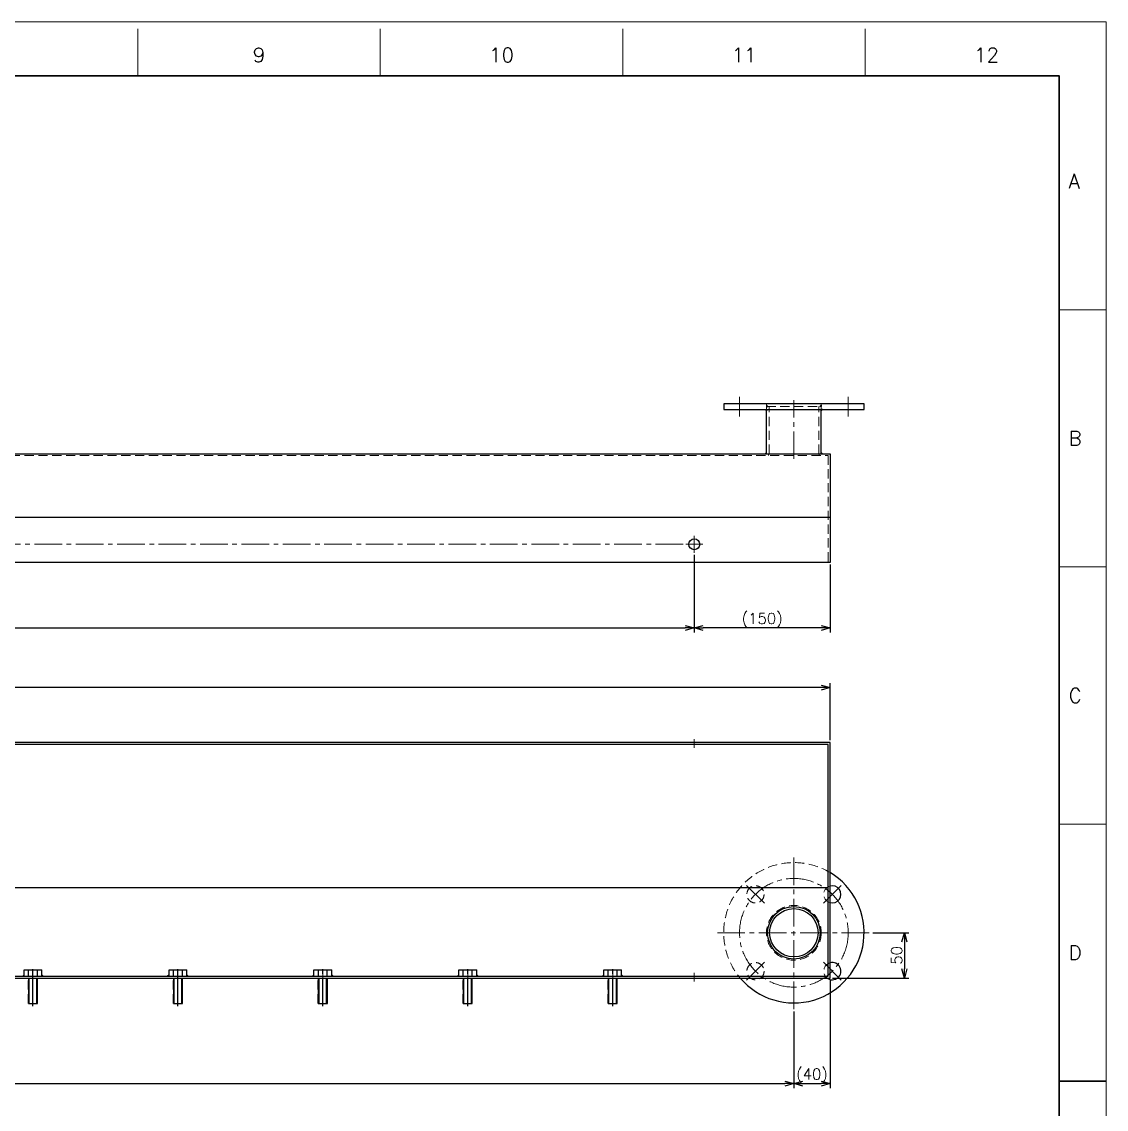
# Model space of a CAD drawing. Header units: millimetres. Extents: x 0 to 3313, y -19 to 2332.
# Drawn here: x 2116 to 3313, y 1131 to 2332 of the extents above; entities that cross this region are included whole.
import ezdxf
from ezdxf.enums import TextEntityAlignment as Align

# ---------------------------------------------------------------- set-up
doc = ezdxf.new("R2010")
doc.units = ezdxf.units.MM
doc.header["$LTSCALE"] = 1.6
doc.header["$PDMODE"] = 99
doc.header["$PDSIZE"] = 1
doc.linetypes.add('CENTER2', pattern=[28.575000000000003, 19.05, -3.175, 3.175, -3.175])
doc.linetypes.add('HIDDEN', pattern=[9.524999999999999, 6.35, -3.175])
for name, color, linetype, lineweight in [('04_HIDDEN', 2, 'HIDDEN', 13), ('05_CENTER', 4, 'CENTER2', 13), ('08_DIM', 3, 'Continuous', 13), ('90_FRAME', 5, 'Continuous', 35)]:
    doc.layers.add(name, color=color, linetype=linetype, lineweight=lineweight)
doc.layers.add('10_DRAFT', color=8, linetype='Continuous', lineweight=0, plot=False)
doc.layers.add('91_BLANK', color=5, linetype='Continuous', lineweight=0, plot=False)
doc.styles.add('KSS_TXT', font='txt.shx', dxfattribs={"bigfont": 'extfont2.shx'})
doc.styles.add('KSS_TXT_L', font='txt.shx', dxfattribs={"height": 3, "bigfont": 'extfont2.shx'})
doc.dimstyles.new('KSS_DIM', dxfattribs={"dimscale": 4, "dimtxt": 3, "dimasz": 2.5, "dimexe": 1.25, "dimexo": 0.625, "dimtad": 1, "dimdsep": 46, "dimtxsty": 'KSS_TXT', "dimblk": 'OPEN30', "dimcen": 0, "dimazin": 2, "dimtfac": 0.75, "dimtmove": 0, "dimatfit": 3, "dimldrblk": 'OPEN30', "dimfxl": 1.25, "dimtolj": 1, "dimarcsym": 0})

# ---------------------------------------------------------------- blocks, each defined once
blk = doc.blocks.new('_Open30')
at = {"color": 0, "linetype": 'ByBlock', "lineweight": -2}
for p, q in [((-1, 0.26794919), (0, 0)), ((0, 0), (-1, -0.26794919)), ((0, 0), (-1, 0))]:
    blk.add_line(p, q, dxfattribs=at)
blk = doc.blocks.new('*D181')
at = {"layer": '08_DIM', "color": 0, "lineweight": -2, "transparency": 16777216}
for p, q in [((757.9909525380735, 1742.864411490262), (757.9909525380735, 1657.286154442319)), ((2857.990968540622, 1742.864411490262), (2857.990968540622, 1657.286154442319)), ((767.9909525380735, 1662.286154442319), (2847.990968540622, 1662.286154442319))]:
    blk.add_line(p, q, dxfattribs=at)
at = {"layer": 'Defpoints', "color": 0, "transparency": 16777216}
for p in [(757.9909525380735, 1745.364411490262), (2857.990968540622, 1745.364411490262), (2857.990968540622, 1662.286154442319)]:
    blk.add_point(p, dxfattribs=at)
at = {"layer": '08_DIM', "color": 0, "lineweight": -2, "transparency": 16777216, "xscale": 10, "yscale": 10, "zscale": 10, "rotation": 180}
blk.add_blockref('_Open30', (757.9909525380735, 1662.286154442319), dxfattribs=at)
at = {"layer": '08_DIM', "color": 0, "lineweight": -2, "transparency": 16777216, "xscale": 10, "yscale": 10, "zscale": 10}
blk.add_blockref('_Open30', (2857.990968540622, 1662.286154442319), dxfattribs=at)
at = {"layer": '08_DIM', "color": 0, "transparency": 16777216, "insert": (1807.990960539348, 1670.786154442319), "char_height": 12, "attachment_point": 5, "style": 'KSS_TXT'}
blk.add_mtext('\\A1;2100', dxfattribs=at)
blk = doc.blocks.new('*D183')
at = {"layer": '08_DIM', "color": 0, "lineweight": -2, "transparency": 16777216}
for p, q in [((647.9909375425032, 1238.761557665635), (647.9909375425032, 1154.170477918682)), ((2967.99093754227, 1238.761557665635), (2967.99093754227, 1154.170477918682)), ((657.9909375425032, 1159.170477918682), (2957.99093754227, 1159.170477918682))]:
    blk.add_line(p, q, dxfattribs=at)
at = {"layer": 'Defpoints', "color": 0, "transparency": 16777216}
for p in [(647.9909375425032, 1241.261557665635), (2967.99093754227, 1241.261557665635), (2967.99093754227, 1159.170477918682)]:
    blk.add_point(p, dxfattribs=at)
at = {"layer": '08_DIM', "color": 0, "lineweight": -2, "transparency": 16777216, "xscale": 10, "yscale": 10, "zscale": 10, "rotation": 180}
blk.add_blockref('_Open30', (647.9909375425032, 1159.170477918682), dxfattribs=at)
at = {"layer": '08_DIM', "color": 0, "lineweight": -2, "transparency": 16777216, "xscale": 10, "yscale": 10, "zscale": 10}
blk.add_blockref('_Open30', (2967.99093754227, 1159.170477918682), dxfattribs=at)
at = {"layer": '08_DIM', "color": 0, "transparency": 16777216, "insert": (1807.990937542387, 1167.670477918682), "char_height": 12, "attachment_point": 5, "style": 'KSS_TXT'}
blk.add_mtext('\\A1;2320', dxfattribs=at)
blk = doc.blocks.new('*D184')
at = {"layer": '08_DIM', "color": 0, "lineweight": -2, "transparency": 16777216}
for p, q in [((607.9909375423867, 1538.22564844308), (607.9909375423867, 1601.395385515898)), ((3007.990937542387, 1538.22564844308), (3007.990937542387, 1601.395385515898)), ((2997.990937542387, 1596.395385515898), (617.9909375423867, 1596.395385515898))]:
    blk.add_line(p, q, dxfattribs=at)
at = {"layer": 'Defpoints', "color": 0, "transparency": 16777216}
for p in [(607.9909375423867, 1596.395385515898), (607.9909375423867, 1535.72564844308), (3007.990937542387, 1535.72564844308)]:
    blk.add_point(p, dxfattribs=at)
at = {"layer": '08_DIM', "color": 0, "lineweight": -2, "transparency": 16777216, "xscale": 10, "yscale": 10, "zscale": 10, "rotation": 180}
blk.add_blockref('_Open30', (607.9909375423867, 1596.395385515898), dxfattribs=at)
at = {"layer": '08_DIM', "color": 0, "lineweight": -2, "transparency": 16777216, "xscale": 10, "yscale": 10, "zscale": 10}
blk.add_blockref('_Open30', (3007.990937542387, 1596.395385515898), dxfattribs=at)
at = {"layer": '08_DIM', "color": 0, "transparency": 16777216, "insert": (1807.990937542387, 1604.895385515898), "char_height": 12, "attachment_point": 5, "style": 'KSS_TXT'}
blk.add_mtext('\\A1;2400', dxfattribs=at)
blk = doc.blocks.new('A$C742A68D0_1')
at = {"color": 0}
for p, q in [((-9.81495700000005, 7.000000000000227), (9.81495700000005, 7.000000000000227)), ((-9.81495700000005, 2.273736754432321e-13), (-9.81495700000005, 7.000000000000227)), ((-9.81495700000005, 2.273736754432321e-13), (9.81495700000005, 2.273736754432321e-13)), ((-4.907470999999987, 2.273736754432321e-13), (-4.907470999999987, 7.000000000000227)), ((4.907470999999987, 2.273736754432321e-13), (4.907470999999987, 7.000000000000227)), ((9.81495700000005, 2.273736754432321e-13), (9.81495700000005, 7.000000000000227))]:
    blk.add_line(p, q, dxfattribs=at)
at = {"color": 0, "linetype": 'HIDDEN'}
for p, q in [((-5, -29.99999999999977), (-5, 2.273736754432321e-13)), ((-4.187999999999874, -29.99999999999977), (-4.187999999999874, 2.273736754432321e-13)), ((4.187999999999874, -29.99999999999977), (4.188000000000102, 2.273736754432321e-13)), ((5, -29.99999999999977), (5, 2.273736754432321e-13)), ((-5, -29.99999999999977), (5, -29.99999999999977))]:
    blk.add_line(p, q, dxfattribs=at)
at = {"color": 0, "linetype": 'CENTER2'}
blk.add_line((0, -32.99999999999977), (0, 10.00000000000023), dxfattribs=at)
at = {"layer": '10_DRAFT', "style": 'KSS_TXT_L'}
blk.add_text('BT-M10x30L', height=0.3, dxfattribs=at).set_placement((6.810941941487272, 6.658340181843187))
blk = doc.blocks.new('*D201')
at = {"layer": '08_DIM', "color": 0, "lineweight": -2, "transparency": 16777216}
for p, q in [((2857.990968540622, 1742.864411490262), (2857.990968540622, 1657.286154442319)), ((3007.990937543231, 1732.205462301665), (3007.990937543231, 1657.286154442319)), ((2997.990937543231, 1662.286154442319), (2867.990968540622, 1662.286154442319))]:
    blk.add_line(p, q, dxfattribs=at)
at = {"layer": 'Defpoints', "color": 0, "transparency": 16777216}
for p in [(2857.990968540622, 1745.364411490262), (3007.990937543231, 1734.705462301665), (2857.990968540622, 1662.286154442319)]:
    blk.add_point(p, dxfattribs=at)
at = {"layer": '08_DIM', "color": 0, "lineweight": -2, "transparency": 16777216, "xscale": 10, "yscale": 10, "zscale": 10, "rotation": 180}
blk.add_blockref('_Open30', (2857.990968540622, 1662.286154442319), dxfattribs=at)
at = {"layer": '08_DIM', "color": 0, "lineweight": -2, "transparency": 16777216, "xscale": 10, "yscale": 10, "zscale": 10}
blk.add_blockref('_Open30', (3007.990937543231, 1662.286154442319), dxfattribs=at)
at = {"layer": '08_DIM', "color": 0, "transparency": 16777216, "insert": (2932.990953041926, 1670.786154442319), "char_height": 12, "attachment_point": 5, "style": 'KSS_TXT'}
blk.add_mtext('\\A1;(150)', dxfattribs=at)
blk = doc.blocks.new('*D204')
at = {"layer": '08_DIM', "color": 0, "lineweight": -2, "transparency": 16777216}
for p, q in [((3007.990937542387, 1273.22564844308), (3007.990937542387, 1154.170477918682)), ((2967.99093754227, 1238.761557665635), (2967.99093754227, 1154.170477918682)), ((2977.99093754227, 1159.170477918682), (2997.990937542387, 1159.170477918682))]:
    blk.add_line(p, q, dxfattribs=at)
at = {"layer": 'Defpoints', "color": 0, "transparency": 16777216}
for p in [(3007.990937542387, 1275.72564844308), (2967.99093754227, 1241.261557665635), (3007.990937542387, 1159.170477918682)]:
    blk.add_point(p, dxfattribs=at)
at = {"layer": '08_DIM', "color": 0, "lineweight": -2, "transparency": 16777216, "xscale": 10, "yscale": 10, "zscale": 10, "rotation": 180}
blk.add_blockref('_Open30', (2967.99093754227, 1159.170477918682), dxfattribs=at)
at = {"layer": '08_DIM', "color": 0, "lineweight": -2, "transparency": 16777216, "xscale": 10, "yscale": 10, "zscale": 10}
blk.add_blockref('_Open30', (3007.990937542387, 1159.170477918682), dxfattribs=at)
at = {"layer": '08_DIM', "color": 0, "transparency": 16777216, "insert": (2987.990937542329, 1167.670477918682), "char_height": 12, "attachment_point": 5, "style": 'KSS_TXT'}
blk.add_mtext('\\A1;(40)', dxfattribs=at)
blk = doc.blocks.new('*D205')
at = {"layer": '08_DIM', "color": 0, "lineweight": -2, "transparency": 16777216}
for p, q in [((3054.955028319831, 1325.72564844308), (3094.93470901099, 1325.72564844308)), ((3089.93470901099, 1315.72564844308), (3089.93470901099, 1285.72564844308)), ((3010.490937542387, 1275.72564844308), (3094.93470901099, 1275.72564844308))]:
    blk.add_line(p, q, dxfattribs=at)
at = {"layer": 'Defpoints', "color": 0, "transparency": 16777216}
for p in [(3052.455028319831, 1325.72564844308), (3007.990937542387, 1275.72564844308), (3089.93470901099, 1275.72564844308)]:
    blk.add_point(p, dxfattribs=at)
at = {"layer": '08_DIM', "color": 0, "lineweight": -2, "transparency": 16777216, "xscale": 10, "yscale": 10, "zscale": 10}
for p, rotation in [((3089.93470901099, 1325.72564844308), 90), ((3089.93470901099, 1275.72564844308), 270)]:
    blk.add_blockref('_Open30', p, dxfattribs=dict(at, rotation=rotation))
at = {"layer": '08_DIM', "color": 0, "transparency": 16777216, "insert": (3081.434709010989, 1300.72564844308), "char_height": 12, "attachment_point": 5, "rotation": 90, "style": 'KSS_TXT'}
blk.add_mtext('\\A1;50', dxfattribs=at)

msp = doc.modelspace()

# ---------------------------------------------------------------- linework, layer by layer
at = {"color": 0}
for p, q in [((2937.740937546741, 1854.705462301665), (2937.740937546741, 1903.705462301665)), ((2998.240937546741, 1854.705462301665), (2998.240937546741, 1903.705462301665))]:
    msp.add_line(p, q, dxfattribs=at)
at = {"color": 3}
for p, q in [((607.9909375432308, 1784.705462301665), (3007.990937543231, 1784.705462301665)), ((609.9909375423867, 1375.72564844308), (3005.990937542387, 1375.72564844308))]:
    msp.add_line(p, q, dxfattribs=at)
for p, q in [((2122.990937544453, 1275.72564844308), (2122.990937544453, 1247.72564844308)), ((2123.802937544455, 1247.72564844308), (2123.802937544455, 1275.72564844308)), ((2127.990937544468, 1270.264554431469), (2127.990937544468, 1283.297241355951)), ((2132.178937544448, 1247.72564844308), (2132.178937544448, 1275.72564844308)), ((2132.990937544453, 1247.72564844308), (2132.990937544453, 1275.72564844308)), ((2282.990937544468, 1275.72564844308), (2282.990937544468, 1247.72564844308)), ((2283.802937544469, 1247.72564844308), (2283.802937544469, 1275.72564844308)), ((2287.990937544468, 1270.264554431469), (2287.990937544468, 1283.297241355951)), ((2292.178937544462, 1247.72564844308), (2292.178937544462, 1275.72564844308)), ((2292.990937544468, 1247.72564844308), (2292.990937544468, 1275.72564844308)), ((2442.990937544468, 1275.72564844308), (2442.990937544468, 1247.72564844308)), ((2443.802937544469, 1247.72564844308), (2443.802937544469, 1275.72564844308)), ((2452.178937544462, 1247.72564844308), (2452.178937544462, 1275.72564844308)), ((2452.990937544468, 1247.72564844308), (2452.990937544468, 1275.72564844308)), ((2602.990937544464, 1275.72564844308), (2602.990937544464, 1247.72564844308)), ((2603.802937544466, 1247.72564844308), (2603.802937544466, 1275.72564844308)), ((2612.178937544459, 1247.72564844308), (2612.178937544459, 1275.72564844308)), ((2612.990937544464, 1247.72564844308), (2612.990937544464, 1275.72564844308)), ((2762.990937542794, 1275.725648446572), (2762.990937542794, 1247.725648446572)), ((2763.802937542796, 1247.725648446572), (2763.802937542796, 1275.725648446572)), ((2772.178937542789, 1247.725648446572), (2772.178937542789, 1275.725648446572)), ((2772.990937542794, 1247.725648446572), (2772.990937542794, 1275.725648446572)), ((2122.990937544453, 1247.72564844308), (2132.990937544453, 1247.72564844308)), ((2282.990937544468, 1247.72564844308), (2292.990937544468, 1247.72564844308)), ((2442.990937544468, 1247.72564844308), (2452.990937544468, 1247.72564844308)), ((2602.990937544464, 1247.72564844308), (2612.990937544464, 1247.72564844308)), ((2762.990937542794, 1247.725648446572), (2772.990937542794, 1247.725648446572))]:
    msp.add_line(p, q)
msp.add_lwpolyline([(3045.490937546741, 1909.705462301665), (2890.490937546741, 1909.705462301665), (2890.490937546741, 1903.705462301665), (3045.490937546741, 1903.705462301665)], close=True)
for points in [[(2937.740937546741, 1903.705462301665), (2937.740937546741, 1902.205462301665), (2937.740937546741, 1902.205462301665), (2936.240937546741, 1903.705462301665)], [(2937.740937546745, 1906.705462301667), (2939.240937546745, 1906.705462301667), (2939.240937546745, 1906.705462301667), (2937.740937546745, 1908.205462301667)], [(2998.240937546738, 1906.705462301667), (2996.740937546738, 1906.705462301667), (2996.740937546738, 1906.705462301667), (2998.240937546738, 1908.205462301667)], [(2998.240937546741, 1903.705462301665), (2998.240937546741, 1902.205462301665), (2998.240937546741, 1902.205462301665), (2999.740937546741, 1903.705462301665)], [(2937.740937546741, 1854.705462301665), (2937.740937546741, 1856.205462301665), (2937.740937546741, 1856.205462301665), (2936.240937546741, 1854.705462301665)], [(2998.240937546741, 1854.705462301665), (2998.240937546741, 1856.205462301665), (2998.240937546741, 1856.205462301665), (2999.740937546741, 1854.705462301665)], [(2118.175980542796, 1277.72564844308), (2118.175980542796, 1279.22564844308), (2116.675980542796, 1277.72564844308), (2116.675980542796, 1277.72564844308)], [(2137.805894542797, 1277.72564844308), (2137.805894542797, 1279.22564844308), (2139.305894542797, 1277.72564844308), (2139.305894542797, 1277.72564844308)], [(2278.175980542796, 1277.72564844308), (2278.175980542796, 1279.22564844308), (2276.675980542796, 1277.72564844308), (2276.675980542796, 1277.72564844308)], [(2297.805894542797, 1277.72564844308), (2297.805894542797, 1279.22564844308), (2299.305894542797, 1277.72564844308), (2299.305894542797, 1277.72564844308)], [(2438.17598054197, 1277.72564844308), (2438.17598054197, 1279.22564844308), (2436.67598054197, 1277.72564844308), (2436.67598054197, 1277.72564844308)], [(2457.805894541974, 1277.72564844308), (2457.805894541974, 1279.22564844308), (2459.305894541974, 1277.72564844308), (2459.305894541974, 1277.72564844308)], [(2598.175980542796, 1277.72564844308), (2598.175980542796, 1279.22564844308), (2596.675980542796, 1277.72564844308), (2596.675980542796, 1277.72564844308)], [(2617.805894542797, 1277.72564844308), (2617.805894542797, 1279.22564844308), (2619.305894542797, 1277.72564844308), (2619.305894542797, 1277.72564844308)], [(2758.175980542796, 1277.72564844308), (2758.175980542796, 1279.22564844308), (2756.675980542796, 1277.72564844308), (2756.675980542796, 1277.72564844308)], [(2777.805894542797, 1277.72564844308), (2777.805894542797, 1279.22564844308), (2779.305894542797, 1277.72564844308), (2779.305894542797, 1277.72564844308)]]:
    msp.add_lwpolyline(points, close=True, dxfattribs=at)
at = {"color": 0}
for points in [[(3007.990937543231, 1734.705462301665), (607.9909375432308, 1734.705462301665), (607.9909375432308, 1854.705462301665), (3007.990937543231, 1854.705462301665)], [(607.9909375423867, 1275.72564844308), (3007.990937542387, 1275.72564844308), (3007.990937542387, 1535.72564844308), (607.9909375423867, 1535.72564844308)], [(609.9909375423867, 1277.72564844308), (3005.990937542387, 1277.72564844308), (3005.990937542387, 1533.72564844308), (609.9909375423867, 1533.72564844308)]]:
    msp.add_lwpolyline(points, close=True, dxfattribs=at)
for centre, radius in [((2857.990922548388, 1754.705462301679), 6), ((2967.990937542387, 1325.725648439238), 29), ((2967.990937542387, 1325.72564844308), 26.75000000351138)]:
    msp.add_circle(centre, radius, dxfattribs=at)
for centre, radius, start, end in [((2967.990937538756, 1325.725648439238), 77.50000000351065, 220.1777695343675, 58.92704902617761), ((3010.417344414813, 1368.152055313316), 9.5, 255.2020450117533, 104.7979549882459), ((3010.417344414813, 1283.299241565161), 9.5, 232.8654771448094, 104.7979549882459)]:
    msp.add_arc(centre, radius, start, end, dxfattribs=at)
at = {"layer": '04_HIDDEN'}
for p, q in [((2937.740937546741, 1903.705462301665), (2937.740937546741, 1909.705462301665)), ((2998.240937546741, 1903.705462301665), (2998.240937546741, 1909.705462301665)), ((2937.740937546741, 1906.705462301665), (2998.240937541557, 1906.705462301665)), ((2940.540937546741, 1854.705462301665), (2940.540937546741, 1906.705462301665)), ((2995.440937546742, 1854.705462301665), (2995.440937546742, 1906.705462301665)), ((609.9909375432308, 1852.705462301665), (3005.990937543231, 1852.705462301665)), ((2939.990937546741, 1852.705462301665), (2939.990937546741, 1854.705462301665)), ((2995.990937546741, 1852.705462301665), (2995.990937546741, 1854.705462301665)), ((3005.990937543231, 1852.705462301665), (3005.990937543231, 1734.705462301665))]:
    msp.add_line(p, q, dxfattribs=at)
for centre, radius in [((2925.564530662699, 1368.152055313316), 9.5), ((2967.990937538756, 1325.725648439238), 30.25000000351065), ((2925.564530662699, 1283.299241565161), 9.5)]:
    msp.add_circle(centre, radius, dxfattribs=at)
for centre, radius, start, end in [((2967.990937538756, 1325.725648439238), 77.50000000351129, 58.92704902617761, 220.1777695343675), ((3010.417344414816, 1368.152055313316), 9.500000000000027, 104.7979549882459, 255.2020450117533), ((3010.417344414816, 1283.299241565157), 9.499999999999833, 104.7979549882459, 232.8654771448094)]:
    msp.add_arc(centre, radius, start, end, dxfattribs=at)
at = {"layer": '05_CENTER'}
for p, q in [((2907.990937546741, 1895.967610269807), (2907.990937546741, 1917.49595914302)), ((2967.990937543231, 1848.933693700399), (2967.990937543231, 1913.778345654793)), ((3027.990937546741, 1895.967610269807), (3027.990937546741, 1917.49595914302)), ((757.9909525380626, 1754.705462301679), (2857.990922548399, 1754.705462301679)), ((2848.649871737, 1754.705462301679), (2867.331973359798, 1754.705462301679)), ((2857.990922548388, 1764.046513113068), (2857.990922548388, 1745.364411490262)), ((2857.990922546707, 1539.677749206297), (2857.990922546707, 1529.759964284069)), ((2967.99093754227, 1241.261557665635), (2967.99093754227, 1410.189739220641)), ((2935.417301367825, 1358.29928461017), (2915.711759959553, 1378.004826018438)), ((3000.564573709687, 1358.29928461017), (3020.270115117959, 1378.004826018438)), ((2883.526846764942, 1325.72564844308), (3052.455028319831, 1325.72564844308)), ((2935.417301367825, 1293.152012268307), (2915.711759959553, 1273.446470860039)), ((3000.564573709687, 1293.152012268307), (3020.270115117959, 1273.446470860039)), ((2127.990937542794, 1281.666636660782), (2127.990937542794, 1271.748851738554)), ((2287.990937542794, 1281.666636660782), (2287.990937542794, 1271.748851738554)), ((2447.990937541972, 1281.666636660782), (2447.990937541972, 1271.748851738554)), ((2607.990937542794, 1281.666636660782), (2607.990937542794, 1271.748851738554)), ((2767.990937542794, 1281.666636660782), (2767.990937542794, 1271.748851738554)), ((2857.990922546707, 1281.666636660782), (2857.990922546707, 1271.748851738554))]:
    msp.add_line(p, q, dxfattribs=at)
msp.add_circle((2967.990937538756, 1325.725648439238), 60.00000000351065, dxfattribs=at)
at = {"layer": '90_FRAME', "color": 4, "lineweight": 13}
for p, q in [((2243.636907767629, 2271.831485601825), (2243.636907767629, 2323.679199887318)), ((2511.370527766548, 2271.831485601825), (2511.370527766548, 2323.679199887318)), ((2779.104147765468, 2271.831485601825), (2779.104147765468, 2323.679199887318)), ((3046.837767764388, 2271.831485601825), (3046.837767764388, 2323.679199887318)), ((3312.803439193518, 2013.690324388472), (3260.955724908015, 2013.690324388472)), ((3312.803439193518, 1729.70144888962), (3260.955724908015, 1729.70144888962)), ((3312.803439193518, 1445.712573390768), (3260.955724908015, 1445.712573390768))]:
    msp.add_line(p, q, dxfattribs=at)
at = {"layer": '90_FRAME'}
msp.add_line((3312.803439193518, 1161.723697891917), (3260.955724908015, 1161.723697891917), dxfattribs=at)
msp.add_lwpolyline([(155.3836106315844, 51.61591018200809), (3260.955724908015, 51.61591018200807), (3260.955724908015, 2271.831485601825), (155.3836106315844, 2271.831485601825)], close=True, dxfattribs=at)
at = {"layer": '91_BLANK'}
msp.add_lwpolyline([(-8.093381893559126e-07, -1.126752522395691e-07), (3312.803439188015, -1.126752522395691e-07), (3312.803439188015, 2331.679199898026), (-8.093381893559126e-07, 2331.679199898026)], close=True, dxfattribs=at)

# ---------------------------------------------------------------- block references
for p in [(2127.990937542794, 1277.72564844308), (2287.990937542794, 1277.72564844308), (2447.990937541972, 1277.72564844308), (2607.990937542794, 1277.72564844308), (2767.990937542794, 1277.72564844308)]:
    msp.add_blockref('A$C742A68D0_1', p)

# ---------------------------------------------------------------- texts
at = {"layer": '90_FRAME', "color": 0, "lineweight": 13, "style": 'KSS_TXT'}
for s, p in [('9', (2377.503717767093, 2282.158272348718)), ('10', (2645.237337766014, 2282.158272348718)), ('11', (2912.970957764923, 2282.158272348718)), ('12', (3180.704577763843, 2282.158272348718))]:
    msp.add_text(s, height=16, dxfattribs=at).set_placement(p, align=Align.BOTTOM_CENTER)
for s, p in [('A', (3271.262776154246, 2155.684762137897)), ('B', (3271.262776154246, 1871.695886639046)), ('C', (3271.262776154246, 1587.707011140194)), ('D', (3271.262776154246, 1303.718135641343))]:
    msp.add_text(s, height=16, dxfattribs=at).set_placement(p, align=Align.MIDDLE_LEFT)

# ---------------------------------------------------------------- dimensions: what is measured, and where the dimension line sits
at = {"layer": '08_DIM'}
for base, p1, p2, picture, middle in [((2857.990968540622, 1662.286154442319), (757.9909525380735, 1745.364411490262), (2857.990968540622, 1745.364411490262), '*D181', (1807.990960539348, 1670.786154442319)), ((2967.99093754227, 1159.170477918682), (647.9909375425032, 1241.261557665635), (2967.99093754227, 1241.261557665635), '*D183', (1807.990937542387, 1167.670477918682))]:
    dim = msp.add_linear_dim(base=base, p1=p1, p2=p2, dimstyle='KSS_DIM', dxfattribs=at)
    dim.commit()
    dim.dimension.update_dxf_attribs({"geometry": picture, "text_midpoint": middle})
for base, p1, p2, picture, middle in [((2857.990968540622, 1662.286154442319), (3007.990937543231, 1734.705462301665), (2857.990968540622, 1745.364411490262), '*D201', (2932.990953041926, 1670.786154442319)), ((3007.990937542387, 1159.170477918682), (2967.99093754227, 1241.261557665635), (3007.990937542387, 1275.72564844308), '*D204', (2987.990937542329, 1167.670477918682))]:
    dim = msp.add_linear_dim(base=base, p1=p1, p2=p2, text='(<>)', dimstyle='KSS_DIM', dxfattribs=at)
    dim.commit()
    dim.dimension.update_dxf_attribs({"geometry": picture, "text_midpoint": middle})
dim = msp.add_linear_dim(base=(607.9909375423867, 1596.395385515898), p1=(3007.990937542387, 1535.72564844308), p2=(607.9909375423867, 1535.72564844308), dimstyle='KSS_DIM', override={"dimscale": 4}, dxfattribs=at)
dim.commit()
dim.dimension.update_dxf_attribs({"geometry": '*D184', "text_midpoint": (1807.990937542387, 1604.895385515898)})
dim = msp.add_linear_dim(base=(3089.93470901099, 1275.72564844308), p1=(3052.455028319831, 1325.72564844308), p2=(3007.990937542387, 1275.72564844308), angle=90, dimstyle='KSS_DIM', dxfattribs=at)
dim.commit()
dim.dimension.update_dxf_attribs({"geometry": '*D205', "text_midpoint": (3081.434709010989, 1300.72564844308)})

doc.saveas('drawing.dxf')
